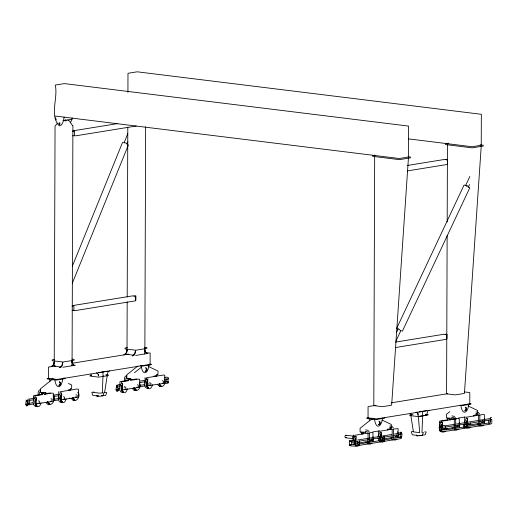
<?xml version="1.0" encoding="UTF-8"?>
<svg xmlns="http://www.w3.org/2000/svg" width="518" height="518" viewBox="0 0 518 518"><rect width="100%" height="100%" fill="white"/><g stroke="black" fill="none" stroke-linecap="round" stroke-linejoin="round"><path stroke-width="0.78" d="M28.153 404.021L28.166 400.511M33.612 400.388L33.631 395.635L42.405 394.211M36.292 397.351L36.266 403.885L53.296 401.21L53.322 393.285L51.852 393.104L45.105 394.198M38.209 394.735C37.937 392.942 38.125 389.711 40.618 389.75M39.608 394.839L39.659 392.1L40.689 391.168M54.235 360.664L54.215 366.168L61.305 367.048M54.235 359.822L55.05 126.01L57.686 123.129M54.545 395.804L54.532 400.019L53.704 400.097M58.702 399.495L58.735 391.569M61.396 393.285L61.37 399.818L78.399 397.144L78.425 389.219L76.955 389.037L70.208 390.132M64.122 117.042C63.701 119.859 62.924 125.408 59.389 125.9C49.08 115.89 58.45 97.39 55.193 85.082L64.374 83.599L408.553 126.088L408.443 157.032L399.261 158.521L55.089 116.032M72.08 360.25L71.847 365.727M72.086 359.401L72.902 125.596M74.495 135.502L74.508 131.035L72.662 131.339M91.2 375.498L91.129 374.21M98.478 374.605L98.472 375.997L97.811 373.64L96.419 372.908M102.985 371.84L102.972 375.725L103.561 375.803L103.561 376.366L102.972 376.295L102.331 392.838L100.078 393.207L93.752 392.424M119.943 386.402L119.962 381.649L127.933 380.361M121.426 383.223L121.432 381.831L128.93 380.62M122.617 383.372L122.598 389.905L139.627 387.224L139.653 379.299L138.183 379.118L131.436 380.212M124.456 380.769C124.191 378.969 124.378 375.738 126.871 375.783M125.855 380.872L125.913 378.134L126.936 377.201M127.007 352.02L127.02 348.873M127.02 348.031L127.182 301.916M127.201 297.06L127.797 127.169M127.914 92.34L127.985 73.297L137.166 71.808L481.339 114.297L481.235 145.247L472.047 146.73L408.67 138.908M135.858 300.323L135.878 295.862L132.207 295.933L72.293 305.639M144.872 348.459L144.632 353.936M144.872 347.61L145.642 126.748M145.046 383.132L145.059 377.583M145.338 379.008L146.529 379.157L146.536 377.764L155.199 376.359M147.721 379.305L147.701 385.839L164.73 383.158L164.756 375.233L163.287 375.051L156.54 376.146M166.692 381.753L166.705 378.949M168.091 382.498L168.078 378.237M349.909 440.973C348.174 446.814 352.881 446.911 351.308 441.012M353.27 440.643L353.289 435.101M355.931 441.899L355.924 443.35L357.802 443.13M355.937 440.449L355.95 436.816M357.99 444.742L358.003 441.232M359.408 440.572L359.395 444.787L358.566 444.865M368.02 443.123L368.052 433.242M369.418 443.162L369.451 433.203M371.445 418.952L371.445 418.531M374.669 156.332L373.795 405.626L382.465 406.695L391.647 405.205L408.443 157.88M378.373 436.577L378.393 431.034M381.054 432.75L381.028 439.283L398.057 436.609L398.064 435.023M382.97 440.701L382.983 437.192M384.382 436.525L384.369 440.74L383.54 440.818M384.673 417.715L384.673 418.136L376.087 419.528L366.796 418.382L366.796 417.955L368.356 417.702M391.31 427.92L391.323 424.475L382.187 420.137M392.152 439.212L392.191 429.331M393.589 429.292L393.525 439.199M398.07 433.436L398.089 428.684L393.615 428.988M400.213 437.03L400.226 434.226M416.569 434.971L416.563 435.819L417.922 435.988M418.136 413.37L418.13 415.462L417.469 413.105L416.077 412.367M422.643 411.305L422.63 415.19L423.219 415.268L423.219 415.831L422.63 415.76L421.989 432.303L423.361 432.472L422.39 435.243M439.601 425.867L439.62 421.115L447.591 419.826M440.093 429.869L440.106 426.359M439.892 422.539L441.083 422.688L441.09 421.296L449.76 419.891M441.504 426.405L441.491 430.613L440.119 430.626M442.281 422.837L442.255 429.37L459.285 426.69L459.311 418.764L457.841 418.583L451.094 419.677M447.138 235.709L446.587 393.835L455.251 394.904L464.432 393.421L481.228 146.089M447.183 221.995L447.455 144.541M446.995 338.74L447.008 334.272L443.337 334.343L395.409 342.107M447.604 163.941L447.617 159.473L443.945 159.544L407.2 165.501M454.273 428.392L454.305 419.269M455.704 419.23L455.639 429.137M463.455 427.661L463.468 424.151M464.704 422.597L464.724 417.048M464.866 423.491L464.853 427.706L464.393 427.777M467.378 418.771L467.359 425.304L484.388 422.623L484.414 414.698L482.944 414.517L476.197 415.611M477.648 412.736L477.654 410.489L468.039 405.924M478.405 425.239L478.444 415.358M479.804 425.284L479.843 415.319M488.429 423.614L488.442 420.104M489.847 419.444L489.834 423.659L489.368 423.73M490.41 422.423L490.429 418.214M491.809 422.461L491.822 419.658M78.224 393.317L78.173 392.171M54.228 361.493L53.322 364.944L51.146 366.666M54.448 361.519L53.535 364.97L51.366 366.692M62.678 362.535L61.772 365.986L59.596 367.709M62.898 362.561L61.985 366.012L59.816 367.735M121.471 387.354L121.465 389.581M127.02 349.702L126.107 353.153L123.938 354.875M127.234 349.728L126.327 353.179L124.152 354.901M135.47 350.744L134.557 354.195L132.388 355.918M135.684 350.77L134.777 354.228L132.602 355.95M373.381 438.973L372.96 441.388M398.484 434.906L398.064 437.321M441.219 426.871L441.213 428.852M441.621 426.91L441.867 429.836M459.712 424.993L459.291 427.402M484.816 420.927L484.395 423.335M104.591 392.476L107.258 375.602M35.146 401.34L36.467 398.517M41.064 402.771C38.863 411.946 31.456 402.797 36.415 398.206M60.334 397.319L60.593 396.354M66.162 398.705C63.967 407.88 56.559 398.73 61.519 394.146M127.389 388.791C125.188 397.96 117.787 388.817 122.747 384.226M146.575 383.288L147.313 381.248M152.493 384.725C150.291 393.894 142.89 384.751 147.85 380.16M352.952 440.546L353.263 439.368M354.636 440.753L356.073 437.671M354.804 440.805L355.536 438.759M359.22 442.081L359.298 441.181M378.056 436.48L379.5 433.398M379.739 436.687L381.177 433.605M446.736 429.435L447.047 428.256M465.98 409.706L466.096 409.259M464.387 422.494L465.831 419.418M466.064 422.701L467.508 419.625M466.232 422.753L466.971 420.707M26.042 400L26.606 401.787L27.577 401.521L27.247 400.142L27.266 400.725M27.253 404.94L27.227 404.357L27.558 405.736L26.586 405.995L25.9 404.707L26.509 403.82M117.573 386.124L117.547 385.56L117.858 386.901L116.887 387.16L116.343 385.398L119.457 384.453M400.349 433.482L400.705 432.88L394.405 434.065M62.646 379.247C61.597 388.267 56.255 389.963 54.804 379.739M148.983 365.248C147.915 374.203 142.567 376.062 141.129 365.76M382.537 417.994C381.507 427.007 376.146 430.238 374.462 419.204M468.861 404.008C467.851 413.105 462.496 416.181 460.787 405.225M43.026 393.402L43.376 392.366M45.157 394.204L45.681 392.65M70.26 390.138L70.785 388.584M129.358 379.422L129.707 378.38M156.591 376.159L157.116 374.598M365.339 432.116L364.814 433.67L371.51 432.569L372.986 432.75L372.954 440.676L359.395 442.871M389.918 429.603L390.442 428.049M476.249 415.624L476.774 414.063M72.242 266.433L122.494 142.547L124.1 142.748L127.771 133.702M127.059 144.088L127.959 141.861M72.358 283.093L128.367 145.027L125.926 142.974L124.32 142.774M41.621 394.483L42.385 393.032L43.79 393.259M361.279 433.942L362.276 432.459M362.257 434.065L363.137 432.575M387.36 429.998L387.859 428.91M473.692 416.019L474.19 414.924M36.299 399.572C33.068 402.596 40.151 409.408 35.477 404.254M43.098 393.512L43.596 393.117M59.81 384.615L60.205 383.475L59.751 382.647M60.982 395.228C59.784 397.364 59.622 401.074 62.218 402.214L60.859 402.046L61.59 402.072M121.756 386.273L122.209 385.308M122.63 385.586C119.483 388.014 125.893 394.638 122.196 390.999M128.451 379.409L128.833 379.008L130.193 379.403M147.734 381.52C146.724 383.365 146.562 386.072 148.239 387.581M148.867 383.514L149.152 383.035M355.549 439.911L355.957 439.037M380.193 435.657L381.229 433.916M380.652 435.845L381.591 434.265M427.596 411.525L426.916 414.497L425.42 414.316M441.271 425.589L442.404 423.692M441.414 425.738L442.45 423.996M441.88 425.925L442.288 425.051M448.109 418.874L448.601 418.479M449.087 418.991L449.469 418.596M466.983 421.859L467.391 420.985M396.671 332.148L398.316 328.652L400.595 330.678M469.865 176.444L465.656 185.399L464.057 185.03L396.71 328.282L397.85 329.293M396.011 340.941L400.809 330.73L402.415 331.099L469.761 187.846L467.476 185.82L465.876 185.45L467.016 186.461M468.155 187.477L469.535 184.537M72.261 118.136L71.659 119.38L62.937 120.5M70.338 122.831L72.604 118.13M60.017 384.168L59.428 384.511M59.842 393.939C57.22 396.179 57.835 403.684 62.302 402.169M61.933 394.8L60.994 396.38L60.645 398.387L61.383 401.029L62.529 401.858L60.975 400.913M121.07 384.019C118.823 386.273 118.7 392.43 122.734 392.54M129.5 379.377L129.927 379.137M146.167 379.953C143.551 382.193 144.166 389.704 148.634 388.183M384.039 438.493L384.324 436.842M440.727 423.484C438.999 425.498 438.636 428.69 440.06 430.963M490.442 417.735L491.058 417.378L491.673 417.728M400.427 437.341L400.686 437.088L394.392 438.28M491.958 423.471L490.229 424.164L448.057 430.995C446.302 431.183 436.739 432.2 440.468 429.882M156.261 375.149L155.381 375.913L153.898 376.152M475.919 414.614L475.038 415.378L473.556 415.617M137.898 365.986L126.761 374.851L126.748 378.522L131.229 379.034M134.395 372.759L141.252 367.301M449.721 411.687L446.419 414.316L446.406 417.987L452.227 418.279M35.477 397.416C32.42 399.274 32.064 406.326 36.402 406.52M124.048 387.101L124.437 386.888M379.208 424.404L378.328 424.721C380.477 425.511 381.151 421.199 378.943 421.218L379.215 421.348M359.278 445.318L357.744 446.192L356.047 445.791M371.833 443.285L370.292 444.159L368.596 443.758M384.382 441.252L382.847 442.126L381.151 441.724M428.069 410.897L429.215 410.243M396.937 439.219L395.396 440.093L393.699 439.691M465.552 410.418L464.678 410.735C466.828 411.525 467.501 407.213 465.287 407.232L465.565 407.362M445.61 431.332L443.279 432.18L441.744 431.17M458.158 429.299L456.623 430.173L454.927 429.778M470.713 427.266L469.172 428.14L467.476 427.745M483.262 425.233L481.727 426.107L480.031 425.712M116.822 389.212L116.2 390.125L116.615 391.116L117.58 391.368L117.936 390.76L117.534 389.769L117.295 390.591L117.8 390.352M491.563 419.606L490.242 419.949M59.292 385.159L58.689 385.256C60.839 386.046 61.512 381.727 59.298 381.753L59.997 382.459M109.557 370.778L107.938 372.06L107.258 375.032L105.763 374.851M145.597 371.179L145.001 371.27C147.151 372.066 147.824 367.748 145.61 367.774L146.128 368.143M75.952 397.041L75.291 397.073C77.305 398.433 78.25 394.399 75.958 394.774M74.857 400.136L73.103 400.369L71.244 398.491M121.808 383.43L122.604 383.145M162.276 383.061C162.769 384.537 165.087 380.562 162.289 380.795M161.182 386.15L159.434 386.389L157.576 384.505M357.951 442.605L357.29 442.637L358.352 442.767M370.506 440.572C370.085 441.31 372.746 440.209 371.775 438.875M356.857 445.694L355.108 445.933M369.412 443.661L367.657 443.9M381.96 441.627L380.374 441.886L379.467 441.517M394.515 439.601L392.922 439.853L392.022 439.484M444.282 428.619L443.622 428.651C445.085 429.61 446.328 427.564 445.273 426.541M443.188 431.714L441.601 431.973L440.695 431.604M455.743 429.681L453.988 429.921M468.291 427.648L466.705 427.907L465.799 427.538M480.846 425.615L479.254 425.874L478.354 425.505M27.195 400.861L27.765 400.712M27.182 405.076L33.171 404.046M400.757 436.214L400.142 436.57L400.142 437.276M117.301 389.057L119.444 388.668M27.221 403.626L28.561 403.386M117.683 386.169L118.991 385.936M117.664 390.384L118.978 390.151M64.711 120.655L66.252 120.409M72.902 130.84L117.638 123.595M136.234 126.023L76.321 135.729L72.65 135.807M375.026 155.122L372.662 155.504L372.662 156.345L399.417 159.648L410.45 157.867L410.45 157.019L408.087 156.727M448.601 143.201L445.454 143.713L445.448 144.554L472.209 147.863L483.236 146.076L483.236 145.228L480.089 144.839M407.426 170.908L447.364 164.439M72.054 306.132L73.899 305.834L73.886 310.301L72.811 310.172M54.591 359.453L52.227 359.835L52.227 360.683L63.06 362.017L74.087 360.23L74.093 359.388L71.769 359.097M127.383 347.662L125.019 348.044L125.013 348.892L135.845 350.226L146.872 348.439L146.879 347.597L144.554 347.313M55.575 365.948L48.42 367.107L48.381 378.38L57.045 379.448L150.11 364.374L150.149 353.108L145.422 352.525M72.28 363.241L128.755 354.098M73.381 365.475L74.909 365.229M62.879 367.243L75.129 365.255M135.671 355.452L147.915 353.464M48.698 378.237L47.138 378.49L47.138 378.917L56.43 380.063L65.015 378.671L65.015 378.25L63.468 378.056M53.348 378.813L51.787 379.066L52.201 379.422M54.863 379.435L51.567 379.966L40.43 388.83L40.417 392.508L46.238 392.799M98.705 372.533L107.271 371.147M91.433 375.291L90.054 375.518L90.048 376.081L98.718 377.149L108.404 375.582L108.404 375.013L106.831 374.818M156.494 374.941L157.984 374.702L157.996 371.024L148.381 366.459M44.794 393.822L50.382 392.922M68.214 390.035L71.652 388.681L71.665 385.01L68.376 383.45M131.125 379.843L136.707 378.936M42.599 394.599L35.101 395.817L35.101 397.209L33.903 397.06M68.875 390.345L60.205 391.75L60.198 393.143L61.797 392.884M146.529 379.157L148.129 378.898M27.771 399.307L34.11 398.277M53.496 395.137L59.033 394.243M140.223 381.093L144.38 380.419M29.034 400.511L33.184 399.838M53.95 396.471L58.107 395.797M139.756 382.575L145.299 381.675M93.933 392.003L91.822 392.346L92.78 395.351L100.103 396.257L105.724 395.344L106.702 392.579L104.332 392.288M29.947 403.166L32.712 402.713M54.863 399.125L59.02 398.452M140.21 385.301L144.36 384.628M53.937 400.686L58.087 400.013M69.166 398.219L69.924 398.096M139.743 386.784L145.28 385.891M395.629 347.52L446.756 339.238M376.029 405.283L368.078 406.572L368.039 417.845L376.703 418.913L469.768 403.839L469.807 392.573L464.29 391.886M391.142 402.836L447.617 393.693M373.135 419.127L371.225 419.431L360.088 428.295L360.075 431.967L365.896 432.265M415.857 412.341L417.385 412.095M419.075 411.881L426.715 410.586M411.784 414.646L409.712 414.976L409.706 415.546L418.376 416.614L428.062 415.047L428.062 414.478L425.699 414.186M413.001 414.614L410.858 414.963L410.787 413.675M426.197 415.177L418.343 416.453L419.735 432.672L413.409 431.889L410.858 415.527M391.161 428.172L387.872 429.5M476.152 414.406L477.641 414.167M372.643 431.967L379.565 430.846M450.783 419.308L456.364 418.402M458.326 418.084L465.248 416.964M363.429 433.877L354.759 435.282L354.759 436.668L356.352 436.415M388.532 429.81L379.862 431.216L379.862 432.601L381.455 432.349M389.866 429.597L392.113 429.228M475.446 415.734L466.194 417.23L466.187 418.622L467.786 418.363M441.083 422.688L442.683 422.429M357.608 440.028L391.64 434.518M454.836 424.281L447.306 425.472L439.847 425.673L439.788 426.644L439.847 427.085L446.406 426.961L454.37 425.764M456.222 424.054L478.367 420.467M479.752 420.24L490.248 418.544M413.403 431.442L411.298 431.785L412.25 434.796L419.58 435.696L425.2 434.79L426.172 432.018L424.799 431.85M360.256 441.006L368.563 439.659M369.943 439.439L382.407 437.419M383.786 437.192L392.094 435.852M393.479 435.625L400.388 434.485L401.67 433.864L401.126 432.096L400.161 432.362L400.155 433.061M455.756 425.537L477.9 421.95M479.286 421.723L488.979 420.156M357.595 444.237L358.398 444.107M359.783 443.887L383.32 440.073M384.699 439.847L391.621 438.727M454.823 428.49L447.293 429.687L441.213 429.875M456.203 428.269L463.124 427.143M464.51 426.923L478.354 424.682M479.739 424.456L488.047 423.109M419.496 435.729L421.063 435.476M357.601 441.433C351.437 442.987 343.097 439.976 356.151 440.183M116.848 386.318C113.552 393.201 120.811 391.336 117.217 386.318M167.936 382.543L166.725 382.511M26.651 400.932C25.848 400.861 25.168 405.549 26.742 405.335M27.111 405.335L27.571 405.257L27.35 400.951M401.152 437.147C401.955 437.218 402.628 432.53 401.055 432.744M356.138 444.399C343.084 444.191 351.424 447.196 357.588 445.648L400.375 438.694L401.657 438.073L401.113 436.305M67.787 120.157L69.393 120.921L72.533 125.654M164.271 377.59C168.868 375.731 170.785 380.264 165.145 378.988M164.879 381.798C169.516 380.296 170.04 384.362 165.125 383.203M28.723 404.144L29.552 404.066L29.332 399.76M145.752 370.525L146.51 369.742L146.076 368.661M159.816 385.645L160.483 385.67M159.738 386.027L160.47 386.059M147.19 388.06L147.915 388.092M134.635 390.093L135.366 390.125M135.289 390.507L133.592 390.106L132.472 388.571M122.086 392.126L122.811 392.158M69.904 390.514L69.205 390.216M465.468 409.997L466.219 409.214L465.792 408.132M63.196 399.145C64.349 400.349 65.87 396.445 63.403 396.807M73.491 399.624L74.152 399.65M74.139 400.038L73.414 400.013L74.773 400.181L73.07 398.452M50.647 401.178C51.8 402.382 53.315 398.478 50.855 398.841M48.31 404.079L49.035 404.105M48.957 404.487L47.261 404.085L46.141 402.557M35.755 406.112L36.487 406.138M379.137 423.983L379.895 423.193L379.461 422.118M441.744 431.591L442.469 431.623M445.771 159.771L447.384 159.971M134.032 296.16L135.638 296.354L135.625 300.822L75.712 310.528L72.041 310.599M445.163 334.57L446.775 334.77M146.905 353.412L145.539 352.421L144.749 350.453M127.001 354.383L134.091 355.257M149.799 364.076L151.347 364.264L151.347 364.691L142.761 366.077L140.436 365.792M469.457 403.541L471.004 403.729L471.004 404.15L462.419 405.542L460.094 405.257M475.945 411.985L478.218 412.386L479.551 413.888M475.893 413.39L477.512 413.623L478.269 414.478M156.125 376.528L155.536 376.23M451.806 415.896L454.079 416.297L455.419 417.799M481.947 420.26L482.744 420.357M451.754 417.301L453.373 417.534L454.131 418.389M128.956 378.373L130.4 378.548M481.539 422.584L482.918 422.474L483.203 420.83M149.734 382.828C152.027 382.452 151.081 386.48 149.067 385.12M450.679 420.053L450.155 419.878L449.579 418.369M468.991 424.618L470.37 424.507L470.655 422.863M137.186 384.861C139.316 384.414 138.688 388.267 136.778 387.186M148.608 387.84L147.3 386.933M456.436 426.651L457.815 426.541L458.106 424.896M124.631 386.894C126.768 386.447 126.139 390.3 124.229 389.219M443.162 431.371L442.799 431.112M389.698 425.958L391.971 426.359L393.304 427.862M389.64 427.363L391.822 428.088M102.331 392.838L103.891 393.032L102.914 395.804L101.379 395.61M98.271 395.674L96.911 395.506L96.905 396.354L98.265 396.523M365.559 429.869L367.832 430.27L369.166 431.772M365.507 431.267L367.683 431.999M42.625 392.353L44.069 392.534M44.697 394.574L44.166 394.399L43.59 392.89M383.061 436.273L383.857 436.37M382.66 438.604L383.456 438.701M346.03 435.237L353.788 436.195A1.282 0.822 -83 0 1 354.15 438.26A1.282 0.822 -83 0 1 352.758 437.917A1.282 0.822 -83 0 1 353.788 436.195M345.59 437.762L353.347 438.72M38.3 400.874C40.436 400.433 39.808 404.286 37.898 403.205M395.027 436.486L396.587 436.46L396.879 434.809M130.678 380.549L129.921 378.904M160.373 385.424C162.678 386.622 159.136 384.647 159.609 383.372M74.042 399.404C76.347 400.602 72.805 398.627 73.278 397.351M468.803 424.533L468.525 424.151M363.908 433.948L363.248 432.355M146.387 353.088L145.267 351.56L144.865 349.281M149.145 385.068L148.867 384.686M147.87 387.911L146.847 386.506L146.477 384.414M134.751 388.966L136.305 389.905L134.758 388.338M135.321 389.944L134.02 387.548M122.766 391.977L121.743 390.572M72.747 364.212C76.191 366.899 71.011 363.073 72.08 361.072M48.42 402.946L49.974 403.891L48.427 402.318M36.441 405.963L35.133 403.561M479.519 423.737L479.921 424.482M477.233 423.97L477.719 424.864M467.372 426.515L466.634 423.873M466.951 426.787L466.135 423.879M466.847 427.104L465.96 423.931M465.164 426.897L464.381 424.922M452.13 428.036L452.615 428.93M397.597 431.74L398.381 433.715M390.902 437.95L391.388 438.843M379.454 421.594L379.636 421.924M381.041 440.494L380.303 437.852M380.516 441.083L379.629 437.917M378.839 440.876L377.952 437.71M367.625 441.983L368.065 442.806M367.482 442.223L367.961 443.117M365.799 442.016L366.284 442.909M355.937 444.561L355.199 441.919M159.395 384.473L159.842 385.288M159.253 384.712C161.92 390.015 167.074 382.634 164.75 379.182M77.94 392.275C81.838 396.231 74.443 405.018 72.624 397.617M48.407 403.341L47.688 401.528M65.326 119.826L65.903 121.18M55.452 117.813L56.332 119.898M447.274 418.084L447.785 419.476M360.942 432.07L361.454 433.462M127.616 378.619L128.127 380.011M41.285 392.605L41.796 393.997M368.933 418.525L369.677 420.661M49.275 379.059L50.039 381.235M484.408 418.648L484.712 419.729M465.986 407.938L466.103 408.346M459.304 422.714L459.608 423.795M454.163 426.903L454.415 427.803M379.985 438.765L380.238 439.652M380.173 439.95L379.804 437.865M372.979 436.7L373.277 437.781M367.832 440.883L368.084 441.783M355.07 444.017L354.7 441.932M354.927 444.256L354.526 441.983M353.25 444.049L352.849 441.776M146.309 368.479L146.426 368.887M139.646 383.249C142.476 387.47 135.308 394.574 133.845 387.697M60.328 399.3L60.58 400.187M53.322 397.235C56.151 401.456 48.977 408.553 47.52 401.683M121.471 388.409L121.555 389.387M71.86 361.046L71.963 362.244M346.225 437.535A1.282 0.822 -83 0 1 344.982 436.635A1.282 0.822 -83 0 1 346.231 435.334M58.961 123.29C60.017 127.655 60.541 120.72 58.961 123.29"/></g></svg>
